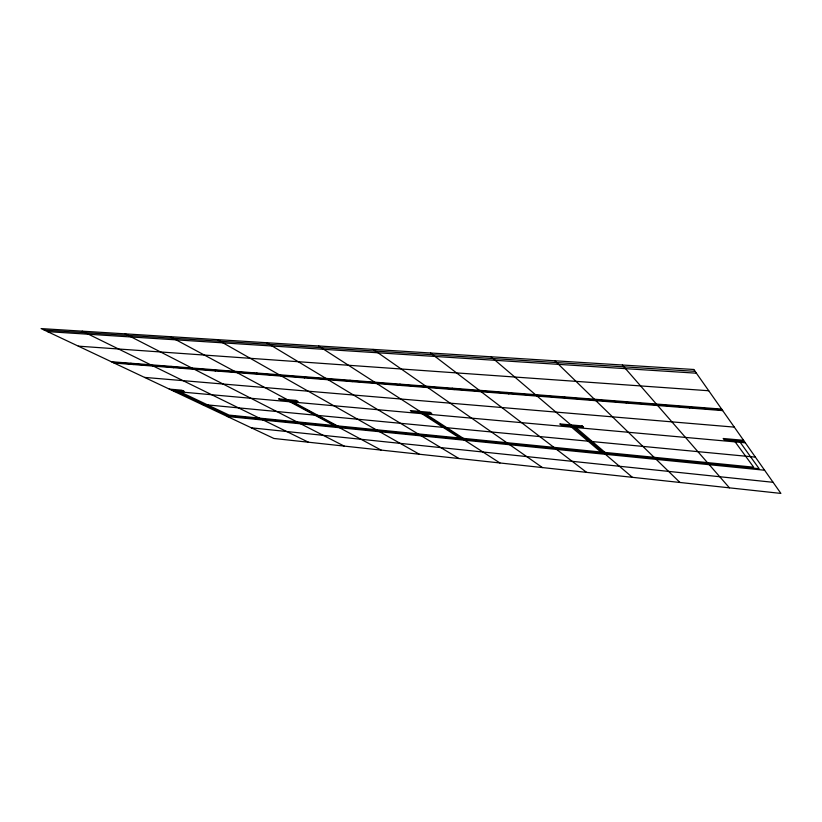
<?xml version="1.0" encoding="UTF-8"?>
<svg xmlns="http://www.w3.org/2000/svg" width="822" height="822" viewBox="0 0 822 822"><rect width="100%" height="100%" fill="white"/><g stroke="black" fill="none" stroke-linecap="round" stroke-linejoin="round"><path stroke-width="1.23" d="M44.316 330.105L695.104 371.349M47.522 331.615L696.409 373.198M78.326 346.154L708.739 390.748M111.309 361.731L721.634 409.099M112.696 362.379L722.168 409.849M114.063 363.026L722.702 410.61M144.528 377.401L734.313 427.121M169.311 389.104L181.754 390.214L184.128 391.344L171.706 390.234M743.571 440.304L723.154 438.486L724.12 439.739L744.455 441.568M174.089 391.354L745.338 442.811M201.616 404.352L755.397 457.124M227.324 416.487L764.614 470.235M251.368 427.83L773.081 482.298M174.798 390.512L228.208 415.798L759.148 468.715L739.338 441.106M177.901 390.789L229.102 415.11L753.671 467.194L734.241 440.643M130.811 363.242L133.534 364.547M82.221 331.163L308.466 442.226M171.027 366.365L173.668 367.691M125.201 333.855L344.182 446.089M212.939 369.612L215.487 370.958M170.175 336.671L381.12 450.096M287.679 400.622L335.972 426.536M291.142 400.941L339.27 426.865M256.659 373.003L259.115 374.37M217.296 339.63L419.343 454.237M302.301 376.548L304.664 377.925M266.708 342.723L458.933 458.522M350.018 380.257L352.258 381.644M420.001 412.49L461.265 439.03M318.576 345.98L499.94 462.971M423.916 412.839L464.964 439.4M399.924 384.131L402.04 385.539M373.116 349.391L542.458 467.574M452.203 388.19L454.165 389.618M430.512 352.987L586.579 472.352M506.999 392.433L508.797 393.882M570.119 425.94L602.094 453.066M491.011 356.779L632.375 477.315M574.578 426.341L606.256 453.477M564.519 396.903L566.142 398.372M554.86 360.786L679.958 482.473M624.967 401.598L626.385 403.078M622.346 365.009L729.422 487.836M688.569 406.53L689.761 408.031M693.799 369.489L41.1 328.584L273.921 438.475L780.9 493.416L693.799 369.489M295.951 400.396L278.596 398.845L280.785 400.006L298.098 401.557L295.951 400.396M429.947 412.336L410.322 410.589L412.212 411.791L431.786 413.538L429.947 412.336M582.14 425.909L559.772 423.916L561.251 425.149L583.548 427.142L582.14 425.909"/></g></svg>
